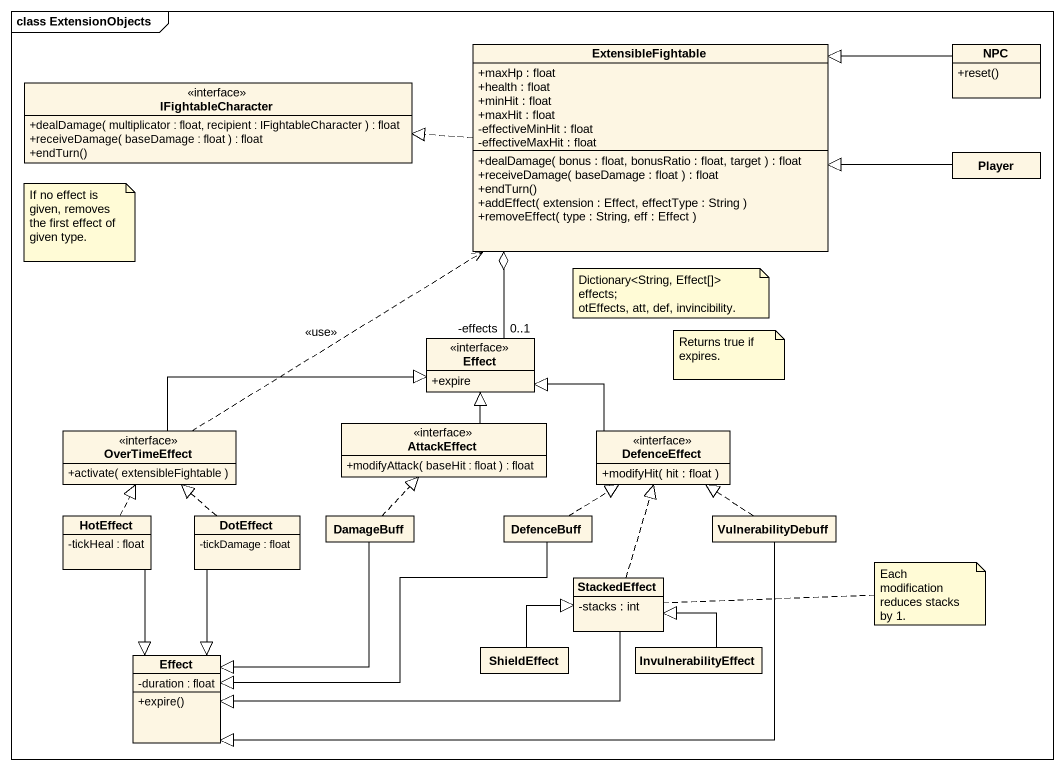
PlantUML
@startuml
mainframe class ExtensionObjects
hide circle
hide empty members
skinparam classAttributeIconSize 0
class ExtensibleFightable {
  +maxHp : float
  +health : float
  +minHit : float
  +maxHit : float
  -effectiveMinHit : float
  -effectiveMaxHit : float
  +dealDamage( bonus : float, bonusRatio : float, target ) : float
  +receiveDamage( baseDamage : float ) : float
  +endTurn()
  +addEffect( extension : Effect, effectType : String )
  +removeEffect( type : String, eff : Effect )
}
class NPC {
  +reset()
}
interface IFightableCharacter {
  +dealDamage( multiplicator : float, recipient : IFightableCharacter ) : float
  +receiveDamage( baseDamage : float ) : float
  +endTurn()
}
class Player
interface Effect {
  +expire
}
interface AttackEffect {
  +modifyAttack( baseHit : float ) : float
}
interface OverTimeEffect {
  +activate( extensibleFightable )
}
interface DefenceEffect {
  +modifyHit( hit : float )
}
class HotEffect {
  -tickHeal : float
}
class DotEffect {
  -tickDamage : float
}
class DamageBuff
class DefenceBuff
class VulnerabilityDebuff
class StackedEffect {
  -stacks : int
}
class "Effect" as Effect_2 {
  -duration : float
  +expire()
}
class ShieldEffect
class InvulnerabilityEffect
ExtensibleFightable .left.|> IFightableCharacter
ExtensibleFightable o-- "-effects\n0..1" Effect
NPC -left-|> ExtensibleFightable
Player -left-|> ExtensibleFightable
AttackEffect -up-|> Effect
OverTimeEffect .up.> ExtensibleFightable : <<use>>
OverTimeEffect -right-|> Effect
DefenceEffect -left-|> Effect
HotEffect .up.|> OverTimeEffect
HotEffect --|> Effect_2
DotEffect .up.|> OverTimeEffect
DotEffect --|> Effect_2
DamageBuff .up.|> AttackEffect
DamageBuff --|> Effect_2
DefenceBuff .up.|> DefenceEffect
DefenceBuff -left-|> Effect_2
VulnerabilityDebuff .up.|> DefenceEffect
VulnerabilityDebuff -left-|> Effect_2
StackedEffect .up.|> DefenceEffect
StackedEffect -left-|> Effect_2
ShieldEffect -right-|> StackedEffect
InvulnerabilityEffect -up-|> StackedEffect
note as N1
  If no effect is given, removes the first effect of given type.
end note
note as N2
  Dictionary<String, Effect[]> effects;
  otEffects, att, def, invincibility.
end note
note as N3
  Returns true if expires.
end note
note right of StackedEffect : Each modification reduces stacks by 1.
@enduml
